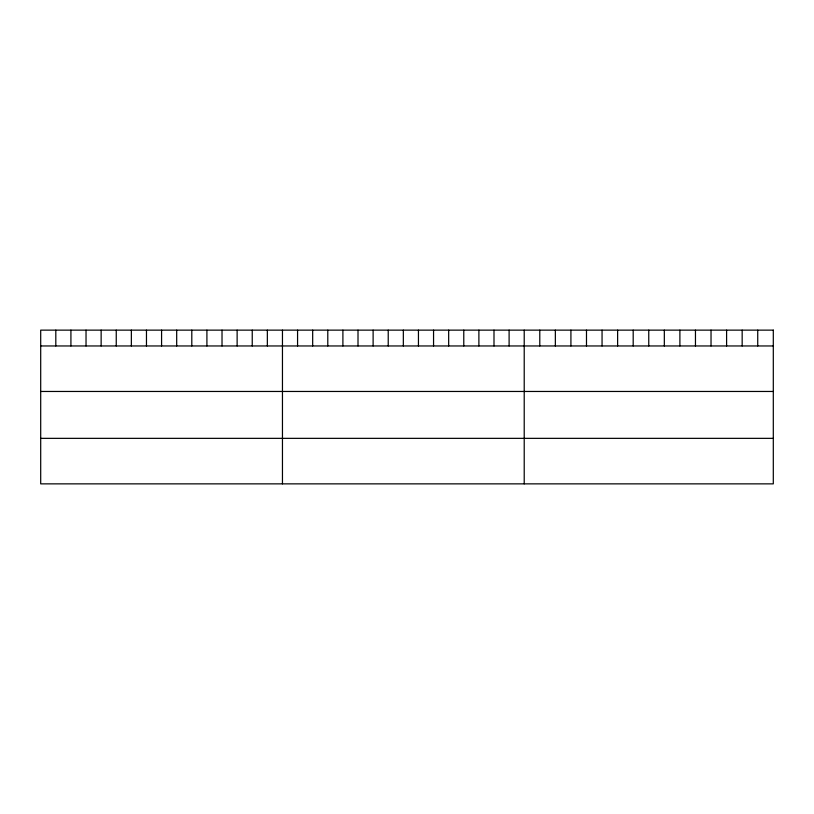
<?xml version="1.0" encoding="UTF-8"?>
<svg xmlns="http://www.w3.org/2000/svg" width="814" height="814" viewBox="0 0 814 814"><rect width="100%" height="100%" fill="white"/><g stroke="black" fill="none" stroke-linecap="round" stroke-linejoin="round"><path stroke-width="1.22" d="M40.7 345.96L773.3 345.96M40.7 391.463L773.3 391.463M40.7 438.349L773.3 438.349M757.732 330.138L757.732 345.96M742.164 330.138L742.164 345.96M726.597 330.138L726.597 345.96M711.029 330.138L711.029 345.96M695.461 330.138L695.461 345.96M679.894 330.138L679.894 345.96M664.326 330.138L664.326 345.96M648.758 330.138L648.758 345.96M633.19 330.138L633.19 345.96M617.623 330.138L617.623 345.96M602.055 330.138L602.055 345.96M586.487 330.138L586.487 345.96M570.919 330.138L570.919 345.96M555.351 330.138L555.351 345.96M539.784 330.138L539.784 345.96M524.216 330.138L524.216 483.862M509.106 330.138L509.106 345.96M493.996 330.138L493.996 345.96M478.886 330.138L478.886 345.96M463.777 330.138L463.777 345.96M448.667 330.138L448.667 345.96M433.557 330.138L433.557 345.96M418.447 330.138L418.447 345.96M403.337 330.138L403.337 345.96M388.227 330.138L388.227 345.96M373.117 330.138L373.117 345.96M358.007 330.138L358.007 345.96M342.898 330.138L342.898 345.96M327.788 330.138L327.788 345.96M312.678 330.138L312.678 345.96M297.568 330.138L297.568 345.96M282.458 330.138L282.458 483.862M267.348 330.138L267.348 345.96M252.238 330.138L252.238 345.96M237.128 330.138L237.128 345.96M222.019 330.138L222.019 345.96M206.909 330.138L206.909 345.96M191.799 330.138L191.799 345.96M176.689 330.138L176.689 345.96M161.579 330.138L161.579 345.96M146.469 330.138L146.469 345.96M131.359 330.138L131.359 345.96M116.249 330.138L116.249 345.96M101.14 330.138L101.14 345.96M86.03 330.138L86.03 345.96M70.92 330.138L70.92 345.96M55.81 330.138L55.81 345.96M773.3 330.138L40.7 330.138L40.7 483.862L773.3 483.862L773.3 330.138"/></g></svg>
